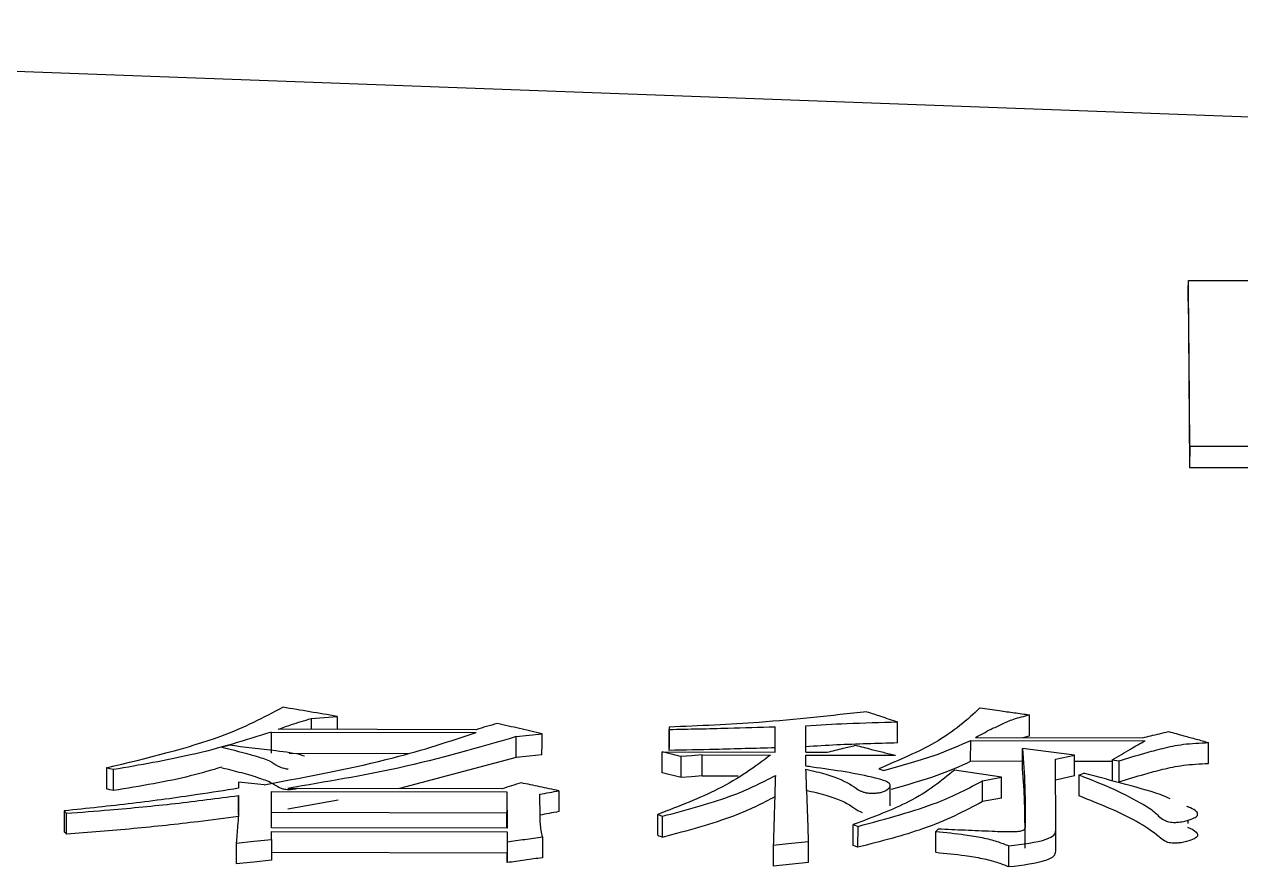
# Model space of a CAD drawing. Header units: millimetres. Extents: x 2320 to 4000, y 933 to 2121.
# Drawn here: x 2693.74 to 2699.33, y 1953.69 to 1957.56 of the extents above; entities that cross this region are included whole.
import ezdxf

# ---------------------------------------------------------------- set-up
doc = ezdxf.new("R2010")
doc.units = ezdxf.units.MM

msp = doc.modelspace()

# ---------------------------------------------------------------- linework, layer by layer
at = {"color": 7, "linetype": 'Continuous', "lineweight": 25}
for p, q in [((2687.8414, 1957.5581), (2703.1564, 1956.9945)), ((2699.0847, 1956.3819), (2700.0853, 1956.38)), ((2699.0909, 1955.6215), (2699.0907, 1955.5235)), ((2699.0909, 1955.6215), (2699.5396, 1955.6207)), ((2699.0907, 1955.5235), (2699.5394, 1955.5226)), ((2695.056, 1954.3705), (2695.0559, 1954.3209)), ((2695.175, 1954.3807), (2695.1748, 1954.3207)), ((2698.355, 1954.2913), (2698.3552, 1954.3877)), ((2694.8723, 1954.3081), (2694.8721, 1954.2118)), ((2694.8723, 1954.3081), (2695.8134, 1954.3064)), ((2695.8134, 1954.3195), (2694.9048, 1954.3212)), ((2696.7004, 1954.331), (2696.7002, 1954.2346)), ((2696.7002, 1954.2241), (2696.7004, 1954.3205)), ((2696.7004, 1954.3309), (2696.7004, 1954.3205)), ((2697.1869, 1954.2363), (2697.1872, 1954.3326)), ((2697.1877, 1954.2163), (2697.1872, 1954.3326)), ((2697.3283, 1954.2161), (2697.3278, 1954.3376)), ((2697.7493, 1954.2587), (2697.7496, 1954.3551)), ((2695.9971, 1954.1913), (2695.9973, 1954.2876)), ((2698.085, 1954.1742), (2698.0852, 1954.2705)), ((2698.0852, 1954.2705), (2698.8857, 1954.269)), ((2698.1068, 1954.2836), (2698.8749, 1954.2822)), ((2698.3256, 1954.2832), (2698.355, 1954.2913)), ((2699.1776, 1954.1642), (2699.1778, 1954.2605)), ((2694.9549, 1954.2116), (2695.4995, 1954.2106)), ((2696.6682, 1954.1211), (2696.6684, 1954.2173)), ((2696.6684, 1954.2173), (2697.1877, 1954.2163)), ((2696.7002, 1954.2241), (2696.7002, 1954.2346)), ((2696.7548, 1954.0996), (2696.7551, 1954.1957)), ((2696.8522, 1954.1074), (2696.8524, 1954.2036)), ((2696.8524, 1954.2036), (2697.166, 1954.203)), ((2697.187, 1954.2163), (2697.1869, 1954.2363)), ((2697.3283, 1954.2161), (2697.4256, 1954.2159)), ((2697.3283, 1954.2027), (2697.7394, 1954.2019)), ((2697.3286, 1954.1516), (2697.3283, 1954.2027)), ((2698.3232, 1954.1366), (2698.3234, 1954.2329)), ((2698.5615, 1954.2031), (2698.3234, 1954.2329)), ((2698.475, 1954.1845), (2698.5615, 1954.2031)), ((2694.1158, 1954.1442), (2694.1156, 1954.048)), ((2695.9972, 1954.1913), (2695.4616, 1954.049)), ((2697.6639, 1954.1402), (2697.6856, 1954.1321)), ((2698.3233, 1954.1737), (2698.085, 1954.1742)), ((2698.4763, 1953.8567), (2698.475, 1954.1845)), ((2698.7346, 1954.173), (2698.5614, 1954.1733)), ((2698.7347, 1954.1813), (2698.7344, 1954.0851)), ((2698.7347, 1954.1813), (2698.7671, 1954.1759)), ((2694.148, 1954.0399), (2694.1483, 1954.136)), ((2696.7548, 1954.0996), (2696.6682, 1954.1211)), ((2696.8522, 1954.1074), (2697.0177, 1954.1071)), ((2698.2266, 1954.1012), (2698.0101, 1954.1342)), ((2698.1398, 1953.989), (2698.1401, 1954.085)), ((2698.1401, 1954.085), (2698.2266, 1954.1012)), ((2698.5613, 1954.1069), (2698.4748, 1954.0883)), ((2698.5833, 1954.0153), (2698.5835, 1954.1114)), ((2694.7219, 1954.0778), (2694.7218, 1954.0503)), ((2694.7219, 1954.0778), (2694.722, 1954.0504)), ((2694.8735, 1954.0363), (2695.9552, 1954.0343)), ((2694.8742, 1953.8691), (2694.8735, 1954.0363)), ((2695.9336, 1954.0481), (2694.9492, 1954.0499)), ((2695.9552, 1954.0343), (2695.955, 1953.9383)), ((2695.9552, 1954.0343), (2695.9559, 1953.8671)), ((2697.7152, 1953.9703), (2697.7155, 1954.0675)), ((2694.7222, 1954.0173), (2694.7219, 1953.9214)), ((2694.7225, 1953.9284), (2694.7222, 1954.0173)), ((2695.1797, 1953.9965), (2694.9489, 1953.954)), ((2696.1071, 1953.9174), (2696.1067, 1954.023)), ((2698.2264, 1954.0051), (2698.1399, 1953.989)), ((2693.922, 1953.9467), (2693.9217, 1953.8508)), ((2693.9326, 1953.8396), (2693.9328, 1953.9355)), ((2694.8733, 1953.9404), (2695.955, 1953.9383)), ((2695.9553, 1953.8671), (2695.955, 1953.9383)), ((2696.6477, 1953.8346), (2696.6479, 1953.9304)), ((2696.648, 1953.9304), (2696.6696, 1953.922)), ((2696.6693, 1953.8262), (2696.6696, 1953.922)), ((2699.0836, 1953.9646), (2699.0836, 1953.969)), ((2695.9559, 1953.8671), (2694.8742, 1953.8691)), ((2697.5457, 1953.7881), (2697.5459, 1953.8839)), ((2697.546, 1953.8838), (2697.5676, 1953.8754)), ((2697.5674, 1953.7796), (2697.5676, 1953.8754)), ((2697.9355, 1953.8634), (2697.9247, 1953.8521)), ((2698.3354, 1953.7753), (2698.3357, 1953.8711)), ((2699.0834, 1953.8882), (2699.0834, 1953.9041)), ((2694.8744, 1953.8153), (2694.8741, 1953.7196)), ((2694.8742, 1953.8521), (2695.956, 1953.8501)), ((2694.8744, 1953.8153), (2694.8742, 1953.8521)), ((2695.956, 1953.8501), (2695.9557, 1953.7544)), ((2695.956, 1953.8501), (2695.9561, 1953.8047)), ((2696.1183, 1953.8271), (2696.1181, 1953.7314)), ((2697.3405, 1953.7093), (2697.3407, 1953.805)), ((2698.4761, 1953.761), (2698.4763, 1953.8567)), ((2694.8742, 1953.7564), (2695.9557, 1953.7544)), ((2695.9559, 1953.709), (2695.9557, 1953.7544)), ((2697.1785, 1953.7881), (2697.1783, 1953.6925)), ((2697.5674, 1953.7796), (2697.5457, 1953.7881)), ((2697.3405, 1953.7093), (2697.1783, 1953.6925))]:
    msp.add_line(p, q, dxfattribs=at)
at = {"color": 7, "linetype": 'Continuous', "lineweight": 25, "flags": 128}
for points in [[(2699.0845, 1956.2872), (2699.0846, 1956.3383), (2699.0847, 1956.3819)], [(2695.056, 1954.3705), (2695.1155, 1954.3756), (2695.175, 1954.3807)], [(2695.9975, 1954.2876), (2696.0569, 1954.294), (2696.1164, 1954.3005)], [(2696.1162, 1954.2042), (2696.1163, 1954.2581), (2696.1164, 1954.3005)], [(2694.6519, 1954.2413), (2694.6538, 1954.2418), (2694.6659, 1954.2447), (2694.678, 1954.2477)], [(2696.1162, 1954.2042), (2696.0567, 1954.1977), (2695.9972, 1954.1913)], [(2696.8524, 1954.2036), (2696.8037, 1954.1997), (2696.7794, 1954.1977), (2696.7551, 1954.1957)], [(2698.5613, 1954.1069), (2698.5614, 1954.1607), (2698.5615, 1954.2031)], [(2694.1483, 1954.136), (2694.1321, 1954.1401), (2694.1159, 1954.1441)], [(2698.7669, 1954.0797), (2698.767, 1954.1162), (2698.7671, 1954.146), (2698.7671, 1954.1759)], [(2696.8522, 1954.1074), (2696.8035, 1954.1035), (2696.7548, 1954.0996)], [(2698.2264, 1954.0051), (2698.2265, 1954.0589), (2698.2266, 1954.1012)], [(2698.5835, 1954.1114), (2698.589, 1954.1135), (2698.597, 1954.1165), (2698.6051, 1954.1195)], [(2694.148, 1954.0399), (2694.1319, 1954.0439), (2694.1157, 1954.048)], [(2694.8408, 1954.0666), (2694.7814, 1954.0722), (2694.7219, 1954.0778)], [(2696.1932, 1954.0394), (2696.1931, 1953.9856), (2696.193, 1953.9434)], [(2694.7122, 1953.7985), (2694.7933, 1953.8069), (2694.8744, 1953.8153)], [(2695.9561, 1953.8047), (2695.956, 1953.7511), (2695.9559, 1953.709)], [(2696.6477, 1953.8346), (2696.6532, 1953.8324), (2696.6587, 1953.8303), (2696.6693, 1953.8262)], [(2697.3407, 1953.805), (2697.2937, 1953.8001), (2697.2467, 1953.7952), (2697.1785, 1953.7881)], [(2697.9245, 1953.7564), (2697.9246, 1953.7953), (2697.9246, 1953.8237), (2697.9247, 1953.8521)], [(2694.7122, 1953.7985), (2694.7121, 1953.7449), (2694.712, 1953.7028)], [(2698.26, 1953.6905), (2698.2601, 1953.7181), (2698.2602, 1953.7458), (2698.2603, 1953.7861)], [(2694.8741, 1953.7196), (2694.793, 1953.7112), (2694.712, 1953.7028)]]:
    msp.add_lwpolyline(points, dxfattribs=at)
at = {"color": 7, "linetype": 'Continuous', "lineweight": 25}
for points, knots in [([(2699.0909, 1955.6215), (2699.09, 1955.7446), (2699.088, 1956.0324), (2699.0859, 1956.2546), (2699.0847, 1956.3819)], [0, 0, 0, 0, 0.427525, 1, 1, 1, 1]), ([(2699.0845, 1956.2828), (2699.0854, 1956.1892), (2699.0875, 1955.9704), (2699.0895, 1955.6861), (2699.0907, 1955.5235)], [0, 0, 0, 0, 0.428082, 1, 1, 1, 1]), ([(2694.1158, 1954.1442), (2694.3052, 1954.19), (2694.64, 1954.2712), (2694.8393, 1954.3767), (2694.9259, 1954.4226)], [0, 0, 0, 0, 0.565519, 1, 1, 1, 1]), ([(2695.175, 1954.3807), (2695.1335, 1954.3877), (2695.0505, 1954.4017), (2694.9675, 1954.4156), (2694.926, 1954.4226)], [0, 0, 0, 0, 0.5, 1, 1, 1, 1]), ([(2698.1278, 1954.4192), (2698.0686, 1954.3649), (2697.9622, 1954.2674), (2697.7554, 1954.1793), (2697.6638, 1954.1402)], [0, 0, 0, 0, 0.556899, 1, 1, 1, 1]), ([(2698.1279, 1954.4192), (2698.1575, 1954.4151), (2698.2102, 1954.4078), (2698.286, 1954.3973), (2698.3321, 1954.3909), (2698.3552, 1954.3877)], [0, 0, 0, 0, 0.390969, 0.695485, 1, 1, 1, 1]), ([(2694.9048, 1954.3212), (2694.9247, 1954.3285), (2694.9581, 1954.3408), (2695.009, 1954.3572), (2695.0403, 1954.3661), (2695.056, 1954.3705)], [0, 0, 0, 0, 0.424754, 0.712014, 1, 1, 1, 1]), ([(2697.6087, 1954.4021), (2697.4456, 1954.3838), (2697.153, 1954.3511), (2696.8393, 1954.3371), (2696.7004, 1954.331)], [0, 0, 0, 0, 0.557097, 1, 1, 1, 1]), ([(2697.6087, 1954.4021), (2697.6295, 1954.3952), (2697.6634, 1954.3839), (2697.7104, 1954.3682), (2697.7365, 1954.3595), (2697.7496, 1954.3551)], [0, 0, 0, 0, 0.443416, 0.721708, 1, 1, 1, 1]), ([(2698.1068, 1954.2836), (2698.1302, 1954.2963), (2698.1687, 1954.3171), (2698.2281, 1954.345), (2698.2797, 1954.3689), (2698.3299, 1954.3814), (2698.3552, 1954.3877)], [0, 0, 0, 0, 0.337761, 0.556951, 0.777135, 1, 1, 1, 1]), ([(2694.8723, 1954.3081), (2694.7551, 1954.2712), (2694.5441, 1954.2048), (2694.2701, 1954.1572), (2694.1483, 1954.136)], [0, 0, 0, 0, 0.555264, 1, 1, 1, 1]), ([(2694.8408, 1954.0666), (2695.0477, 1954.1054), (2695.4139, 1954.174), (2695.6923, 1954.2662), (2695.8134, 1954.3064)], [0, 0, 0, 0, 0.564995, 1, 1, 1, 1]), ([(2695.9107, 1954.3481), (2695.8945, 1954.3433), (2695.8621, 1954.3338), (2695.8296, 1954.3243), (2695.8134, 1954.3195)], [0, 0, 0, 0, 0.499998, 1, 1, 1, 1]), ([(2696.1164, 1954.3005), (2696.0821, 1954.3085), (2696.0135, 1954.3244), (2695.945, 1954.3402), (2695.9107, 1954.3481)], [0, 0, 0, 0, 0.5, 1, 1, 1, 1]), ([(2696.7004, 1954.3205), (2696.7908, 1954.3223), (2696.9532, 1954.3257), (2697.1152, 1954.3305), (2697.1872, 1954.3326)], [0, 0, 0, 0, 0.555754, 1, 1, 1, 1]), ([(2697.3278, 1954.3376), (2697.3903, 1954.3413), (2697.5294, 1954.3496), (2697.6714, 1954.3531), (2697.7496, 1954.3551)], [0, 0, 0, 0, 0.449849, 1, 1, 1, 1]), ([(2698.8749, 1954.2822), (2698.8872, 1954.2852), (2698.9132, 1954.2915), (2698.9528, 1954.3011), (2698.9801, 1954.3076), (2698.9937, 1954.3109)], [0, 0, 0, 0, 0.311539, 0.655769, 1, 1, 1, 1]), ([(2698.9937, 1954.3109), (2699.0172, 1954.3045), (2699.0596, 1954.2929), (2699.121, 1954.2761), (2699.1589, 1954.2657), (2699.1778, 1954.2605)], [0, 0, 0, 0, 0.382282, 0.691141, 1, 1, 1, 1]), ([(2695.9974, 1954.2876), (2695.8249, 1954.2369), (2695.5142, 1954.1456), (2695.123, 1954.0794), (2694.9491, 1954.05)], [0, 0, 0, 0, 0.555354, 1, 1, 1, 1]), ([(2697.7493, 1954.2587), (2697.6557, 1954.2561), (2697.5139, 1954.2523), (2697.3748, 1954.244), (2697.3275, 1954.2412)], [0, 0, 0, 0, 0.659861, 1, 1, 1, 1]), ([(2697.6856, 1954.1321), (2697.7715, 1954.156), (2697.9242, 1954.1983), (2698.0363, 1954.2485), (2698.0852, 1954.2705)], [0, 0, 0, 0, 0.5632176, 1, 1, 1, 1]), ([(2698.7347, 1954.1813), (2698.7488, 1954.1896), (2698.777, 1954.206), (2698.8274, 1954.2353), (2698.8636, 1954.2562), (2698.8857, 1954.269)], [0, 0, 0, 0, 0.280241, 0.560481, 1, 1, 1, 1]), ([(2698.7671, 1954.1759), (2698.8058, 1954.1881), (2698.8696, 1954.2083), (2698.9668, 1954.234), (2699.0589, 1954.2549), (2699.1379, 1954.2586), (2699.1778, 1954.2605)], [0, 0, 0, 0, 0.335019, 0.553277, 0.774167, 1, 1, 1, 1]), ([(2694.6454, 1954.2397), (2694.6975, 1954.2266), (2694.7755, 1954.2069), (2694.8678, 1954.1779), (2694.8946, 1954.1563), (2694.9216, 1954.1441), (2694.9404, 1954.1402), (2694.9475, 1954.1397), (2694.9507, 1954.1395)], [0, 0, 0, 0, 0.4425383, 0.6635185, 0.8576275, 0.9551438, 0.9797199, 1, 1, 1, 1]), ([(2695.0254, 1954.1981), (2695.0218, 1954.1992), (2694.9875, 1954.2102), (2694.8645, 1954.226), (2694.7497, 1954.2393), (2694.678, 1954.2477)], [0, 0, 0, 0, 0.041499, 0.400659, 1, 1, 1, 1]), ([(2697.166, 1954.203), (2697.0945, 1954.1495), (2696.9659, 1954.0533), (2696.7456, 1953.9682), (2696.6479, 1953.9304)], [0, 0, 0, 0, 0.55626, 1, 1, 1, 1]), ([(2696.7551, 1954.1957), (2696.7427, 1954.1988), (2696.7221, 1954.204), (2696.6932, 1954.2111), (2696.6767, 1954.2153), (2696.6684, 1954.2173)], [0, 0, 0, 0, 0.428361, 0.71418, 1, 1, 1, 1]), ([(2697.1869, 1954.2363), (2697.0955, 1954.2336), (2696.9335, 1954.2289), (2696.771, 1954.2256), (2696.7002, 1954.2241)], [0, 0, 0, 0, 0.564211, 1, 1, 1, 1]), ([(2697.4256, 1954.2159), (2697.438, 1954.2189), (2697.4627, 1954.225), (2697.5059, 1954.2355), (2697.5368, 1954.2431), (2697.5553, 1954.2476)], [0, 0, 0, 0, 0.285577, 0.571154, 1, 1, 1, 1]), ([(2697.5553, 1954.2476), (2697.5801, 1954.2415), (2697.6231, 1954.2308), (2697.6845, 1954.2156), (2697.7211, 1954.2065), (2697.7394, 1954.2019)], [0, 0, 0, 0, 0.403163, 0.701581, 1, 1, 1, 1]), ([(2698.3234, 1954.2329), (2698.3276, 1954.1748), (2698.3341, 1954.0867), (2698.3351, 1953.9652), (2698.3355, 1953.9025), (2698.3357, 1953.8711)], [0, 0, 0, 0, 0.49199, 0.745991, 1, 1, 1, 1]), ([(2694.6452, 1954.1477), (2694.5987, 1954.1337), (2694.4561, 1954.0908), (2694.272, 1954.0604), (2694.148, 1954.0399)], [0, 0, 0, 0, 0.326542, 1, 1, 1, 1]), ([(2694.9937, 1954.0499), (2694.9916, 1954.0491), (2694.9846, 1954.0467), (2694.9713, 1954.0444), (2694.9564, 1954.0432), (2694.945, 1954.0435), (2694.932, 1954.0455), (2694.9042, 1954.0538), (2694.8818, 1954.0734), (2694.8192, 1954.0973), (2694.7386, 1954.1208), (2694.6777, 1954.136), (2694.646, 1954.1433), (2694.6452, 1954.1435)], [0, 0, 0, 0, 0.018755, 0.064763, 0.085004, 0.105469, 0.127666, 0.166797, 0.332651, 0.535406, 0.766765, 0.994408, 1, 1, 1, 1]), ([(2697.3286, 1954.1381), (2697.3602, 1954.1306), (2697.4472, 1954.1096), (2697.5299, 1954.0742), (2697.5654, 1954.0438), (2697.5914, 1954.0328), (2697.6075, 1954.0293), (2697.6257, 1954.0278), (2697.6454, 1954.0278), (2697.6649, 1954.0297), (2697.684, 1954.0341), (2697.7044, 1954.0443), (2697.7181, 1954.0574), (2697.7147, 1954.072), (2697.6915, 1954.0852), (2697.5847, 1954.1158), (2697.4496, 1954.1348), (2697.3383, 1954.1503), (2697.3286, 1954.1517)], [0, 0, 0, 0, 0.104818, 0.288489, 0.371147, 0.389957, 0.405379, 0.420809, 0.436752, 0.454223, 0.471611, 0.498261, 0.557752, 0.592464, 0.627047, 0.687152, 0.97271, 1, 1, 1, 1]), ([(2697.7217, 1954.047), (2697.7947, 1954.0673), (2697.9341, 1954.1062), (2698.0363, 1954.1522), (2698.085, 1954.1742)], [0, 0, 0, 0, 0.523424, 1, 1, 1, 1]), ([(2698.7669, 1954.0797), (2698.8056, 1954.0919), (2698.8694, 1954.1121), (2698.9665, 1954.1377), (2699.0587, 1954.1586), (2699.1377, 1954.1623), (2699.1776, 1954.1642)], [0, 0, 0, 0, 0.334944, 0.553173, 0.774074, 1, 1, 1, 1]), ([(2696.6696, 1953.922), (2696.7865, 1953.9533), (2696.9937, 1954.0088), (2697.1291, 1954.0783), (2697.1881, 1954.1086)], [0, 0, 0, 0, 0.56439, 1, 1, 1, 1]), ([(2697.1881, 1954.1086), (2697.1871, 1954.0778), (2697.1852, 1954.0161), (2697.182, 1953.9096), (2697.1798, 1953.8329), (2697.1785, 1953.7881)], [0, 0, 0, 0, 0.294538, 0.589076, 1, 1, 1, 1]), ([(2697.3407, 1953.805), (2697.3395, 1953.8409), (2697.3369, 1953.9156), (2697.3329, 1954.0267), (2697.33, 1954.101), (2697.3286, 1954.1381)], [0, 0, 0, 0, 0.317033, 0.658512, 1, 1, 1, 1]), ([(2698.01, 1954.1342), (2697.9502, 1954.0845), (2697.8424, 1953.995), (2697.6372, 1953.9181), (2697.5459, 1953.8839)], [0, 0, 0, 0, 0.555457, 1, 1, 1, 1]), ([(2697.5676, 1953.8754), (2697.698, 1953.9104), (2697.9291, 1953.9726), (2698.076, 1954.0509), (2698.1401, 1954.085)], [0, 0, 0, 0, 0.5642623, 1, 1, 1, 1]), ([(2698.3348, 1953.8681), (2698.3347, 1953.8766), (2698.3345, 1953.8966), (2698.3341, 1953.9223), (2698.3336, 1953.951), (2698.3331, 1953.9738), (2698.3321, 1954.0137), (2698.3301, 1954.048), (2698.3276, 1954.0826), (2698.3264, 1954.0976), (2698.3254, 1954.1097), (2698.3244, 1954.1217), (2698.3237, 1954.1306), (2698.3232, 1954.1366)], [0, 0, 0, 0, 0.092332, 0.2192164, 0.2826586, 0.4095431, 0.4729853, 0.7267587, 0.7950687, 0.8633787, 0.8975336, 0.9316886, 1, 1, 1, 1]), ([(2698.5835, 1954.1114), (2698.638, 1954.0898), (2698.747, 1954.0467), (2698.86, 1953.9876), (2698.938, 1953.9388), (2698.9573, 1953.9094), (2698.9949, 1953.8965), (2699.0084, 1953.8941), (2699.0249, 1953.8935), (2699.046, 1953.8951), (2699.0762, 1953.9005), (2699.1058, 1953.91), (2699.127, 1953.9226), (2699.129, 1953.9374), (2699.113, 1953.9531), (2699.0891, 1953.9627), (2699.0776, 1953.9673)], [0, 0, 0, 0, 0.233193, 0.466691, 0.583381, 0.700029, 0.713281, 0.726685, 0.738265, 0.753231, 0.779725, 0.825435, 0.861735, 0.898249, 0.95121, 1, 1, 1, 1]), ([(2699.0007, 1954.0019), (2698.992, 1954.006), (2698.9384, 1954.031), (2698.7948, 1954.0674), (2698.672, 1954.1022), (2698.6064, 1954.1191), (2698.6051, 1954.1195)], [0, 0, 0, 0, 0.087455, 0.535244, 0.990503, 1, 1, 1, 1]), ([(2694.722, 1954.0504), (2694.6599, 1954.0405), (2694.5014, 1954.0153), (2694.2357, 1953.9795), (2694.0268, 1953.9576), (2693.922, 1953.9467)], [0, 0, 0, 0, 0.242868, 0.620238, 1, 1, 1, 1]), ([(2696.02, 1954.0753), (2696.0056, 1954.0708), (2695.9768, 1954.0617), (2695.948, 1954.0526), (2695.9336, 1954.0481)], [0, 0, 0, 0, 0.499998, 1, 1, 1, 1]), ([(2696.1932, 1954.0394), (2696.1643, 1954.0454), (2696.1066, 1954.0574), (2696.0489, 1954.0693), (2696.02, 1954.0753)], [0, 0, 0, 0, 0.5, 1, 1, 1, 1]), ([(2696.1067, 1954.023), (2696.1211, 1954.0257), (2696.15, 1954.0312), (2696.1788, 1954.0366), (2696.1932, 1954.0394)], [0, 0, 0, 0, 0.5000002, 1, 1, 1, 1]), ([(2697.3284, 1954.042), (2697.3599, 1954.0344), (2697.4466, 1954.0135), (2697.5317, 1953.9786), (2697.5621, 1953.9483), (2697.5843, 1953.94), (2697.5866, 1953.9392)], [0, 0, 0, 0, 0.2754641, 0.7574008, 0.975436, 1, 1, 1, 1]), ([(2693.9328, 1953.9355), (2693.9992, 1953.9406), (2694.1675, 1953.9536), (2694.4339, 1953.9792), (2694.6258, 1954.0046), (2694.7222, 1954.0173)], [0, 0, 0, 0, 0.245072, 0.621096, 1, 1, 1, 1]), ([(2696.6693, 1953.8262), (2696.7863, 1953.8574), (2696.9934, 1953.9128), (2697.1289, 1953.9823), (2697.1878, 1954.0125)], [0, 0, 0, 0, 0.564455, 1, 1, 1, 1]), ([(2698.1399, 1953.989), (2698.0568, 1953.9455), (2697.9071, 1953.8673), (2697.672, 1953.8066), (2697.5674, 1953.7796)], [0, 0, 0, 0, 0.55488, 1, 1, 1, 1]), ([(2699.081, 1953.872), (2699.0855, 1953.8702), (2699.1067, 1953.8615), (2699.1251, 1953.8472), (2699.1293, 1953.8302), (2699.1122, 1953.8169), (2699.084, 1953.8069), (2699.0544, 1953.8006), (2699.0336, 1953.7982), (2699.0168, 1953.7978), (2699.0025, 1953.7991), (2698.9872, 1953.8028), (2698.9671, 1953.812), (2698.93, 1953.8455), (2698.855, 1953.8967), (2698.7258, 1953.9588), (2698.6309, 1953.9964), (2698.5833, 1954.0153)], [0, 0, 0, 0, 0.019717, 0.091876, 0.128207, 0.164754, 0.212075, 0.237647, 0.255535, 0.266985, 0.278544, 0.291482, 0.315552, 0.371177, 0.593002, 0.795785, 1, 1, 1, 1]), ([(2693.9328, 1953.9355), (2693.9319, 1953.9364), (2693.9297, 1953.9387), (2693.926, 1953.9425), (2693.9233, 1953.9453), (2693.922, 1953.9467)], [0, 0, 0, 0, 0.25, 0.625, 1, 1, 1, 1]), ([(2694.7219, 1953.9214), (2694.6605, 1953.9131), (2694.5036, 1953.8919), (2694.2407, 1953.8636), (2694.0355, 1953.8477), (2693.9326, 1953.8396)], [0, 0, 0, 0, 0.2426822, 0.6200624, 1, 1, 1, 1]), ([(2694.7225, 1953.9284), (2694.7211, 1953.9113), (2694.7187, 1953.8812), (2694.7153, 1953.8378), (2694.7132, 1953.8116), (2694.7122, 1953.7985)], [0, 0, 0, 0, 0.398779, 0.699389, 1, 1, 1, 1]), ([(2696.193, 1953.9434), (2696.1786, 1953.9407), (2696.1499, 1953.9353), (2696.1213, 1953.9299), (2696.1071, 1953.9272)], [0, 0, 0, 0, 0.503512, 1, 1, 1, 1]), ([(2696.1183, 1953.8271), (2696.1164, 1953.837), (2696.1125, 1953.857), (2696.1082, 1953.8871), (2696.1075, 1953.9073), (2696.1071, 1953.9174)], [0, 0, 0, 0, 0.325196, 0.662509, 1, 1, 1, 1]), ([(2698.3356, 1953.8711), (2698.335, 1953.8675), (2698.3341, 1953.8623), (2698.3256, 1953.8562), (2698.3163, 1953.8531), (2698.3019, 1953.8508), (2698.2568, 1953.8488), (2698.1745, 1953.8528), (2698.059, 1953.8571), (2697.9767, 1953.8613), (2697.9355, 1953.8634)], [0, 0, 0, 0, 0.083122, 0.118748, 0.147802, 0.176836, 0.225889, 0.446626, 0.723216, 1, 1, 1, 1]), ([(2693.9326, 1953.8396), (2693.9308, 1953.8415), (2693.9272, 1953.8452), (2693.9235, 1953.849), (2693.9217, 1953.8508)], [0, 0, 0, 0, 0.500003, 1, 1, 1, 1]), ([(2695.9561, 1953.8047), (2695.9832, 1953.8084), (2696.0372, 1953.8159), (2696.0913, 1953.8234), (2696.1183, 1953.8271)], [0, 0, 0, 0, 0.499999, 1, 1, 1, 1]), ([(2697.9247, 1953.8521), (2697.97, 1953.8476), (2698.0442, 1953.8401), (2698.1402, 1953.8249), (2698.207, 1953.807), (2698.2426, 1953.793), (2698.2603, 1953.7861)], [0, 0, 0, 0, 0.347242, 0.568885, 0.786213, 1, 1, 1, 1]), ([(2698.2603, 1953.7861), (2698.3244, 1953.7939), (2698.4125, 1953.8045), (2698.4729, 1953.8351), (2698.4752, 1953.8495), (2698.4763, 1953.8567)], [0, 0, 0, 0, 0.574092, 0.788689, 1, 1, 1, 1]), ([(2697.9245, 1953.7564), (2697.9698, 1953.7518), (2698.044, 1953.7444), (2698.1399, 1953.7292), (2698.2068, 1953.7113), (2698.2424, 1953.6974), (2698.26, 1953.6905)], [0, 0, 0, 0, 0.3473319, 0.5689993, 0.7862923, 1, 1, 1, 1]), ([(2698.26, 1953.6905), (2698.3242, 1953.6982), (2698.4122, 1953.7088), (2698.4726, 1953.7393), (2698.475, 1953.7538), (2698.4761, 1953.761)], [0, 0, 0, 0, 0.574283, 0.788814, 1, 1, 1, 1]), ([(2696.1181, 1953.7314), (2696.0911, 1953.7277), (2696.037, 1953.7202), (2695.9829, 1953.7128), (2695.9559, 1953.709)], [0, 0, 0, 0, 0.5, 1, 1, 1, 1])]:
    msp.add_open_spline(points, degree=3, knots=knots, dxfattribs=at)

doc.saveas('drawing.dxf')
